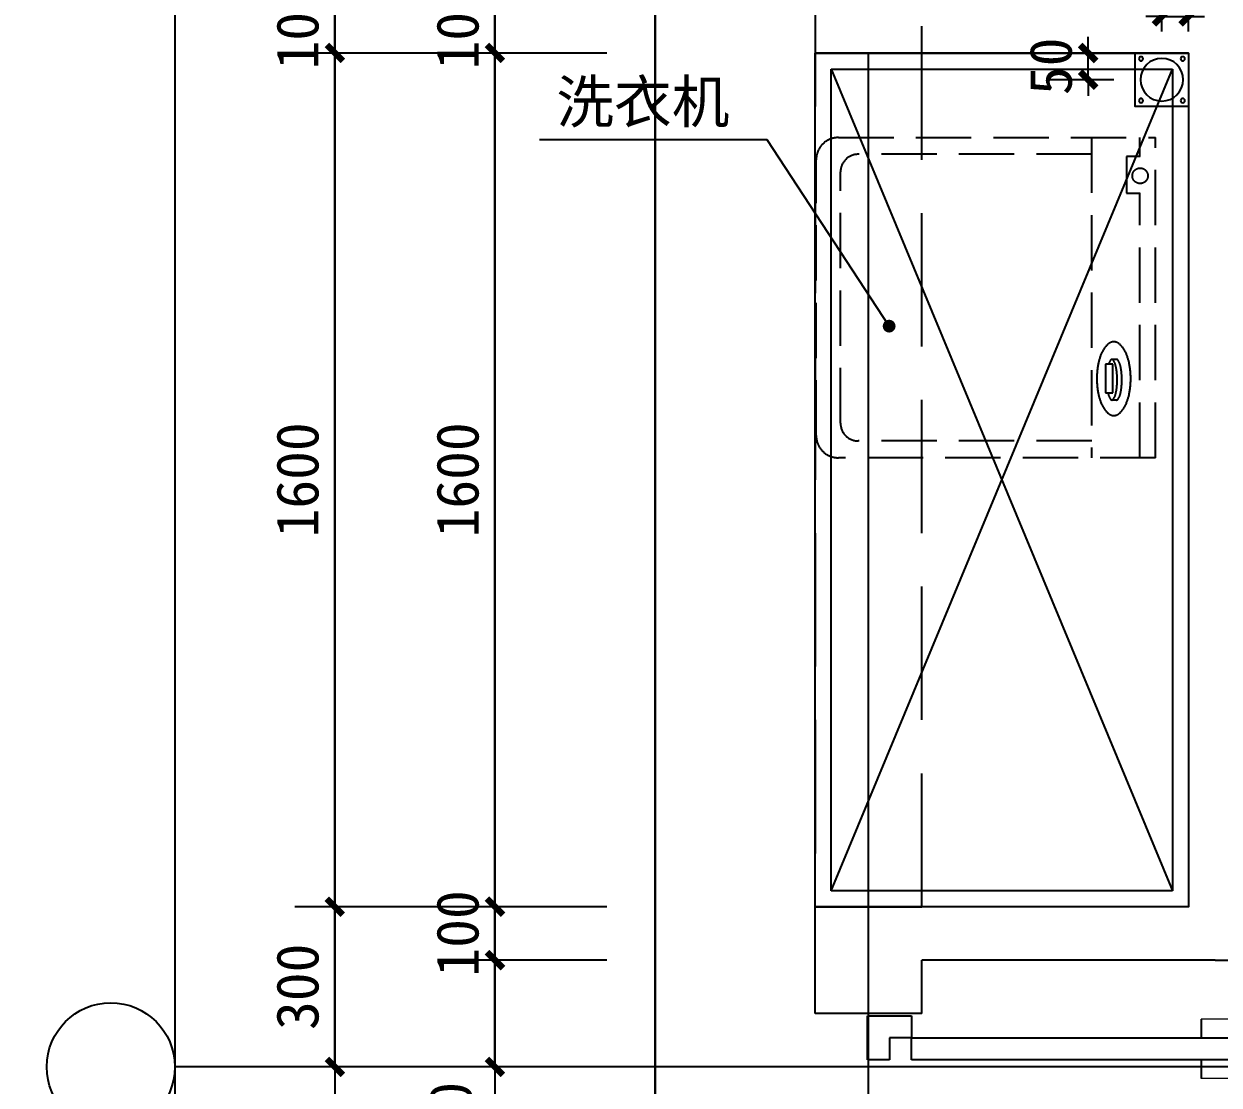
# Model space of a CAD drawing. Header units: millimetres. Extents: x -15 to 66915, y -15 to 18798.
# Drawn here: x 45808 to 48048, y 2688 to 4677 of the extents above; entities that cross this region are included whole.
import ezdxf
from ezdxf.enums import TextEntityAlignment as Align
from ezdxf.xclip import XClip

# ---------------------------------------------------------------- set-up
doc = ezdxf.new("R2010")
doc.units = ezdxf.units.MM
doc.header["$LTSCALE"] = 1000
doc.header["$XCLIPFRAME"] = 2
for name, pattern in [('120-WC-1.8x1.5+2.65x1.6$0$__DASH', [0.35, 0.25, -0.1]), ('120-家具-标$0$DASH', [0.35, 0.25, -0.1]), ('3#-轴线$0$DOTE', [2.42, 2, -0.2, 0.02, -0.2]), ('DASH', [0.35, 0.25, -0.1])]:
    doc.linetypes.add(name, pattern=pattern)
doc.layers.get('Defpoints').update_dxf_attribs({"color": 4, "linetype": 'DASH'})
for name, color, linetype in [('120-WC-1.8x1.5+2.65x1.6$0$A-FLOR-SPCL', 225, 'Continuous'), ('120-墙体$0$120-墙体$0$A-DOOR', 51, 'Continuous'), ('120-墙体$0$120-墙体$0$A-WALL-BLOK', 131, 'Continuous'), ('120-墙体$0$120-墙体$0$A-WALL-CONC', 9, 'Continuous'), ('120-家具-标$0$DS-HIGH CABINET', 30, 'Continuous'), ('120-家具-标$0$DS-HIGH CABINET--02', 35, 'Continuous'), ('3#-轴线$0$A-ANNO-DOTE', 10, '3#-轴线$0$DOTE'), ('3#~5#楼$0$A-ANNO-AXIS', 3, 'Continuous'), ('3#~5#楼$0$A-ANNO-DIMS', 3, 'Continuous'), ('3#~5#楼$0$A-ANNO-IDEN', 3, 'Continuous'), ('3#~5#楼$0$A-ANNO-SYMB', 3, 'Continuous'), ('3#~5#楼$0$A-ANNO-TEXT', 3, 'Continuous'), ('AXIS_TEXT', 7, 'Continuous')]:
    doc.layers.add(name, color=color, linetype=linetype)
doc.styles.add('3#~5#楼$0$_TCH_DIM', font='')
doc.styles.add('3#~5#楼$0$_TCH_DIM_T3', font='')
doc.styles.add('COMPLEX', font='COMPLEX')
doc.styles.get("Standard").update_dxf_attribs({"font": ''})
doc.styles.get('3#~5#楼$0$_TCH_DIM').set_extended_font_data('SimSun')
doc.styles.get('3#~5#楼$0$_TCH_DIM_T3').set_extended_font_data('SimSun')
doc.styles.get('Standard').set_extended_font_data('SimSun')
doc.dimstyles.new('3#~5#楼$0$_TCH_ARCH&&30', dxfattribs={"dimtxt": 79.303797, "dimasz": 30, "dimexe": 75, "dimexo": 90, "dimgap": 30, "dimtad": 1, "dimdec": 0, "dimzin": 0, "dimdsep": 46, "dimtxsty": '3#~5#楼$0$_TCH_DIM_T3', "dimblk": '3#~5#楼$0$_ArchTick', "dimcen": 0.09, "dimclrt": 7, "dimazin": 2, "dimtfac": 1, "dimtdec": 0, "dimtix": 1, "dimtmove": 2, "dimatfit": 3, "dimfxl": 100, "dimtolj": 1, "dimtzin": 0, "dimarcsym": 0})

# ---------------------------------------------------------------- blocks, each defined once
blk = doc.blocks.new('120-WC-1.8x1.5+2.65x1.6$0$REWREWR')
at = {"layer": '120-WC-1.8x1.5+2.65x1.6$0$A-FLOR-SPCL', "linetype": '120-WC-1.8x1.5+2.65x1.6$0$__DASH', "ltscale": 0.5}
for p, q in [((15260162.3, -510296.4), (15260785.1, -510296.4)), ((15260112.3, -511062.7), (15260112.3, -510346.4)), ((15260190.1, -510351.3), (15260757.4, -510351.3)), ((15260835.1, -510346.4), (15260835.1, -511062.7)), ((15260150.1, -510918.5), (15260150.1, -510391.3)), ((15260797.4, -510918.5), (15260797.4, -510391.3)), ((15260835.1, -510918.1), (15260112.3, -510918.1)), ((15260242.6, -510974.7), (15260242.6, -510964.2)), ((15260323.9, -510949.8), (15260259.2, -510949.8)), ((15260259.2, -510949.8), (15260259.2, -510966.4)), ((15260323.9, -510966.4), (15260323.9, -510949.8)), ((15260334.3, -510975.9), (15260334.2, -510964.2)), ((15260259.2, -510966.4), (15260323.9, -510966.4)), ((15260709.4, -510997.1), (15260709.4, -511027.7)), ((15260792.6, -510997.1), (15260709.4, -510997.1)), ((15260792.6, -511027.7), (15260792.6, -510997.1)), ((15260112.3, -511026.9), (15260709.4, -511026.9)), ((15260792.6, -511026.9), (15260835.1, -511026.9)), ((15260112.3, -511062.7), (15260835.1, -511062.7))]:
    blk.add_line(p, q, dxfattribs=at)
blk.add_lwpolyline([(15260374, -510968.3, 0.185158), (15260369.1, -510955.6, 0.102042), (15260349.7, -510941.2, 0.060862), (15260324.6, -510933.2, 0.047173), (15260290.9, -510930, 0.047173), (15260257.1, -510933.2, 0.060862), (15260232.1, -510941.2, 0.102042), (15260212.6, -510955.6, 0.185158), (15260207.7, -510968.3, 0.185158), (15260212.6, -510981, 0.102042), (15260232.1, -510995.4, 0.060862), (15260257.1, -511003.4, 0.047173), (15260290.9, -511006.6, 0.047173), (15260324.6, -511003.4, 0.060862), (15260349.7, -510995.4, 0.102042), (15260369.1, -510981, 0.185158)], format="xyb", close=True, dxfattribs=at)
for points in [[(15260259.2, -510955.1, 0.008736), (15260256, -510955.8, 0.076276), (15260244.5, -510960.8, 0.259034), (15260242.6, -510964.2, 0.259034)], [(15260242.6, -510964.2, 0.259034), (15260244.5, -510967.6, 0.076276), (15260256, -510972.5, 0.036515), (15260269.5, -510975, 0.026615), (15260288.4, -510976, 0.026615), (15260307.2, -510975, 0.036515), (15260320.8, -510972.5, 0.076276), (15260332.3, -510967.6, 0.259034), (15260334.2, -510964.2, 0.259034), (15260332.3, -510960.8, 0.056762), (15260323.9, -510956.7, 0.036515)], [(15260242.6, -510974.7, 0.259034), (15260244.5, -510978.1, 0.076276), (15260256, -510983.1, 0.036515), (15260269.5, -510985.5, 0.026615), (15260288.4, -510986.5, 0.026615), (15260307.2, -510985.5, 0.036515), (15260320.8, -510983.1, 0.076276), (15260332.3, -510978.1, 0.259034), (15260334.2, -510974.7, 0.078462), (15260334, -510973.5, 0.056762)]]:
    blk.add_lwpolyline(points, format="xyb", dxfattribs=at)
blk.add_circle((15260748.8, -511027.7), 17.5, dxfattribs=at)
for centre, radius, start, end in [((15260162.3, -510346.4), 50, 90, 180), ((15260785.1, -510346.4), 50, 0, 90), ((15260190.1, -510391.3), 40, 90, 180), ((15260757.4, -510391.3), 40, 0, 90)]:
    blk.add_arc(centre, radius, start, end, dxfattribs=at)
at = {"layer": '120-WC-1.8x1.5+2.65x1.6$0$A-FLOR-SPCL', "linetype": '120-WC-1.8x1.5+2.65x1.6$0$__DASH', "ltscale": 0.5, "width": 0.8, "flags": 9}
for tag in ['YSIZE', 'XSIZE']:
    blk.add_attdef(tag, (15260490.1, -511062.7), '', height=0.5, rotation=180, dxfattribs=at)
blk = doc.blocks.new('120-WC-1.8x1.5+2.65x1.6$0$A$C446C3F73')
at = {"layer": '120-WC-1.8x1.5+2.65x1.6$0$A-FLOR-SPCL'}
blk.add_lwpolyline([(-50, -50), (50, -50), (50, 50), (-50, 50)], close=True, dxfattribs=at)
for centre, radius in [((-39.1, 39.1), 4), ((0, 0), 40), ((39.1, 39.1), 4), ((-39.1, -39.1), 4), ((39.1, -39.1), 4)]:
    blk.add_circle(centre, radius, dxfattribs=at)
blk = doc.blocks.new('120-WC-1.8x1.5+2.65x1.6')
at = {"layer": '120-WC-1.8x1.5+2.65x1.6$0$A-FLOR-SPCL', "xscale": -1}
blk.add_blockref('120-WC-1.8x1.5+2.65x1.6$0$A$C446C3F73', (-2000, -1950), dxfattribs=at)
at = {"layer": '120-WC-1.8x1.5+2.65x1.6$0$A-FLOR-SPCL', "xscale": 0.830108359133129, "yscale": 0.830108359133129, "zscale": 0.830108359133129, "rotation": 90}
blk.add_blockref('120-WC-1.8x1.5+2.65x1.6$0$REWREWR', (-426249.2, -12670205.3), dxfattribs=at)
blk = doc.blocks.new('120-墙体$0$120-墙体$0$$DorLib2D$00000009')
for p, q in [((0.4129, 0.9053), (0.4129, 0.0807)), ((0.4541, 0.9053), (0.4129, 0.9053)), ((0.4541, 0.0807), (0.4541, 0.9053)), ((0.4129, 0.7822), (0.378, 0.7822)), ((0.489, 0.7822), (0.4541, 0.7822)), ((0.4129, 0.6235), (0.378, 0.6235)), ((0.489, 0.6235), (0.4541, 0.6235)), ((-0.4941, 0.0807), (-0.4529, 0.0807)), ((-0.4941, -0.0018), (-0.4941, 0.0807)), ((-0.4529, 0.0807), (-0.4529, 0.0395)), ((0.4129, 0.0807), (0.4541, 0.0807)), ((0.4953, 0.0807), (0.4541, 0.0807)), ((0.4541, 0.0807), (0.4541, 0.0395)), ((0.4953, -0.0018), (0.4953, 0.0807)), ((-0.4529, 0.0395), (-0.4117, 0.0395)), ((-0.4117, 0.0395), (-0.4117, -0.0018)), ((0.4541, 0.0395), (0.4129, 0.0395)), ((0.4129, 0.0395), (0.4129, -0.0018)), ((-0.4941, -0.0018), (-0.4941, -0.0018)), ((-0.4117, -0.0018), (-0.4941, -0.0018)), ((0.4129, -0.0018), (0.4953, -0.0018)), ((0.4953, -0.0018), (0.4953, -0.0018))]:
    blk.add_line(p, q)
at = {"lineweight": 13}
for p, q in [((0.378, 0.7822), (0.378, 0.6235)), ((0.489, 0.7822), (0.489, 0.6235))]:
    blk.add_line(p, q, dxfattribs=at)
blk.add_arc((0.3716, 0.0817), 0.8246, 87.134, 180.0717, dxfattribs=at)
blk = doc.blocks.new('120-墙体')
at = {"layer": '120-墙体$0$120-墙体$0$A-WALL-BLOK'}
for p, q in [((-2750, -4500), (-2750, -5200)), ((-2050, -5200), (-2750, -5200)), ((-2050, -5200), (-2050, -6800)), ((-2750, -7000), (-2750, -6800)), ((-2050, -6800), (-2750, -6800)), ((-2550, -7000), (-2550, -6900)), ((-2000, -6900), (-2550, -6900)), ((-2000, -6900), (-1850, -6900))]:
    blk.add_line(p, q, dxfattribs=at)
at = {"layer": '120-墙体$0$120-墙体$0$A-WALL-CONC'}
blk.add_line((-2550, -7000), (-2750, -7000), dxfattribs=at)
at = {"layer": 'Defpoints'}
blk.add_lwpolyline([(-2550, -3300), (-2750, -3300), (-2750, -6800), (-2550, -6800)], close=True, dxfattribs=at)
blk.add_blockref('120-WC-1.8x1.5+2.65x1.6', (-100, -3300))
at = {"layer": '120-墙体$0$120-墙体$0$A-DOOR', "xscale": 1000, "yscale": -1000, "zscale": 200, "rotation": 90}
blk.add_blockref('120-墙体$0$120-墙体$0$$DorLib2D$00000009', (-2650, -7500), dxfattribs=at)
blk = doc.blocks.new('3#-轴线')
at = {"layer": '3#-轴线$0$A-ANNO-DOTE'}
for points in [[(24350, -16100), (24350, -3200)], [(-3000, -5100), (45757.3, -5100)], [(-3000, -7100), (45757.3, -7100)]]:
    blk.add_lwpolyline(points, dxfattribs=at)
blk = doc.blocks.new('*U379')
at = {"layer": '120-家具-标$0$DS-HIGH CABINET'}
blk.add_lwpolyline([(1618.4, 675), (1618.4, -925), (2318.4, -925), (2318.4, 675)], close=True, dxfattribs=at)
at = {"layer": '120-家具-标$0$DS-HIGH CABINET--02', "linetype": '120-家具-标$0$DASH', "ltscale": 300}
for p, q in [((2288.4, -895), (1648.4, 645)), ((2288.4, 645), (1648.4, -895))]:
    blk.add_line(p, q, dxfattribs=at)
blk.add_lwpolyline([(1648.4, 645), (1648.4, -895), (2288.4, -895), (2288.4, 645)], close=True, dxfattribs=at)
blk = doc.blocks.new('120-家具-标')
at = {"xscale": -1}
blk.add_blockref('*U379', (-331.6, -5775), dxfattribs=at)
blk = doc.blocks.new('3#~5#楼$0$bghtrb')
at = {"xscale": -1}
blk.add_blockref('120-家具-标', (100, -100), dxfattribs=at)
blk.add_blockref('3#-轴线', (-21700, 0))
blk.add_blockref('120-墙体', (0, 0), dxfattribs=at)
blk = doc.blocks.new('3#~5#楼$0$_ArchTick')
at = {"color": 0, "linetype": 'ByBlock', "const_width": 0.4}
blk.add_lwpolyline([(-0.5, -0.5), (0.5, 0.5)], dxfattribs=at)
blk = doc.blocks.new('*D1113')
at = {"layer": '3#~5#楼$0$A-ANNO-DIMS', "color": 0, "lineweight": -2, "transparency": 16777216}
for p, q in [((46901.1, 2922.2), (46616.1, 2922.2)), ((46691.1, 2722.2), (46691.1, 2922.2)), ((46901.1, 2722.2), (46616.1, 2722.2))]:
    blk.add_line(p, q, dxfattribs=at)
at = {"layer": 'Defpoints', "color": 0, "transparency": 16777216}
for p in [(46691.1, 2922.2), (46991.1, 2922.2), (46991.1, 2722.2)]:
    blk.add_point(p, dxfattribs=at)
at = {"layer": '3#~5#楼$0$A-ANNO-DIMS', "color": 0, "lineweight": -2, "transparency": 16777216, "xscale": 30, "yscale": 30, "zscale": 30}
for p, rotation in [((46691.1, 2922.2), 90), ((46691.1, 2722.2), 270)]:
    blk.add_blockref('3#~5#楼$0$_ArchTick', p, dxfattribs=dict(at, rotation=rotation))
at = {"layer": '3#~5#楼$0$A-ANNO-DIMS', "color": 7, "transparency": 16777216, "insert": (46608.6, 2612.9), "char_height": 79.3, "attachment_point": 5, "rotation": 90, "style": '3#~5#楼$0$_TCH_DIM_T3'}
blk.add_mtext('\\A1;200', dxfattribs=at)
blk = doc.blocks.new('*D1114')
at = {"layer": '3#~5#楼$0$A-ANNO-DIMS', "color": 0, "lineweight": -2, "transparency": 16777216}
for p, q in [((46691.1, 3022.2), (46691.1, 3052.2)), ((46901.1, 3022.2), (46616.1, 3022.2)), ((46691.1, 2922.2), (46691.1, 3022.2)), ((46901.1, 2922.2), (46616.1, 2922.2)), ((46691.1, 2922.2), (46691.1, 2892.2))]:
    blk.add_line(p, q, dxfattribs=at)
at = {"layer": 'Defpoints', "color": 0, "transparency": 16777216}
for p in [(46691.1, 3022.2), (46991.1, 3022.2), (46991.1, 2922.2)]:
    blk.add_point(p, dxfattribs=at)
at = {"layer": '3#~5#楼$0$A-ANNO-DIMS', "color": 0, "lineweight": -2, "transparency": 16777216, "xscale": 30, "yscale": 30, "zscale": 30}
for p, rotation in [((46691.1, 3022.2), 270), ((46691.1, 2922.2), 90)]:
    blk.add_blockref('3#~5#楼$0$_ArchTick', p, dxfattribs=dict(at, rotation=rotation))
at = {"layer": '3#~5#楼$0$A-ANNO-DIMS', "color": 7, "transparency": 16777216, "insert": (46621.4, 2972.2), "char_height": 79.3, "attachment_point": 5, "rotation": 90, "style": '3#~5#楼$0$_TCH_DIM_T3'}
blk.add_mtext('\\A1;100', dxfattribs=at)
blk = doc.blocks.new('*D1115')
at = {"layer": '3#~5#楼$0$A-ANNO-DIMS', "color": 0, "lineweight": -2, "transparency": 16777216}
for p, q in [((46901.1, 4622.2), (46616.1, 4622.2)), ((46691.1, 3022.2), (46691.1, 4622.2)), ((46901.1, 3022.2), (46616.1, 3022.2))]:
    blk.add_line(p, q, dxfattribs=at)
at = {"layer": 'Defpoints', "color": 0, "transparency": 16777216}
for p in [(46691.1, 4622.2), (46991.1, 4622.2), (46991.1, 3022.2)]:
    blk.add_point(p, dxfattribs=at)
at = {"layer": '3#~5#楼$0$A-ANNO-DIMS', "color": 0, "lineweight": -2, "transparency": 16777216, "xscale": 30, "yscale": 30, "zscale": 30}
for p, rotation in [((46691.1, 4622.2), 90), ((46691.1, 3022.2), 270)]:
    blk.add_blockref('3#~5#楼$0$_ArchTick', p, dxfattribs=dict(at, rotation=rotation))
at = {"layer": '3#~5#楼$0$A-ANNO-DIMS', "color": 7, "transparency": 16777216, "insert": (46621.4, 3822.2), "char_height": 79.3, "attachment_point": 5, "rotation": 90, "style": '3#~5#楼$0$_TCH_DIM_T3'}
blk.add_mtext('\\A1;1600', dxfattribs=at)
blk = doc.blocks.new('*D1116')
at = {"layer": '3#~5#楼$0$A-ANNO-DIMS', "color": 0, "lineweight": -2, "transparency": 16777216}
for p, q in [((46691.1, 4722.2), (46691.1, 4752.2)), ((46901.1, 4722.2), (46616.1, 4722.2)), ((46691.1, 4622.2), (46691.1, 4722.2)), ((46901.1, 4622.2), (46616.1, 4622.2)), ((46691.1, 4622.2), (46691.1, 4592.2))]:
    blk.add_line(p, q, dxfattribs=at)
at = {"layer": 'Defpoints', "color": 0, "transparency": 16777216}
for p in [(46691.1, 4722.2), (46991.1, 4722.2), (46991.1, 4622.2)]:
    blk.add_point(p, dxfattribs=at)
at = {"layer": '3#~5#楼$0$A-ANNO-DIMS', "color": 0, "lineweight": -2, "transparency": 16777216, "xscale": 30, "yscale": 30, "zscale": 30}
for p, rotation in [((46691.1, 4722.2), 270), ((46691.1, 4622.2), 90)]:
    blk.add_blockref('3#~5#楼$0$_ArchTick', p, dxfattribs=dict(at, rotation=rotation))
at = {"layer": '3#~5#楼$0$A-ANNO-DIMS', "color": 7, "transparency": 16777216, "insert": (46621.4, 4672.2), "char_height": 79.3, "attachment_point": 5, "rotation": 90, "style": '3#~5#楼$0$_TCH_DIM_T3'}
blk.add_mtext('\\A1;100', dxfattribs=at)
blk = doc.blocks.new('*D1125')
at = {"layer": '3#~5#楼$0$A-ANNO-DIMS', "color": 0, "lineweight": -2, "transparency": 16777216}
for p, q in [((46391.1, 4722.2), (46391.1, 4752.2)), ((46901.1, 4722.2), (46316.1, 4722.2)), ((46391.1, 4622.2), (46391.1, 4722.2)), ((46901.1, 4622.2), (46316.1, 4622.2)), ((46391.1, 4622.2), (46391.1, 4592.2))]:
    blk.add_line(p, q, dxfattribs=at)
at = {"layer": 'Defpoints', "color": 0, "transparency": 16777216}
for p in [(46391.1, 4722.2), (46991.1, 4722.2), (46991.1, 4622.2)]:
    blk.add_point(p, dxfattribs=at)
at = {"layer": '3#~5#楼$0$A-ANNO-DIMS', "color": 0, "lineweight": -2, "transparency": 16777216, "xscale": 30, "yscale": 30, "zscale": 30}
for p, rotation in [((46391.1, 4722.2), 270), ((46391.1, 4622.2), 90)]:
    blk.add_blockref('3#~5#楼$0$_ArchTick', p, dxfattribs=dict(at, rotation=rotation))
at = {"layer": '3#~5#楼$0$A-ANNO-DIMS', "color": 7, "transparency": 16777216, "insert": (46321.4, 4672.2), "char_height": 79.3, "attachment_point": 5, "rotation": 90, "style": '3#~5#楼$0$_TCH_DIM_T3'}
blk.add_mtext('\\A1;100', dxfattribs=at)
blk = doc.blocks.new('*D1126')
at = {"layer": '3#~5#楼$0$A-ANNO-DIMS', "color": 0, "lineweight": -2, "transparency": 16777216}
for p, q in [((46901.1, 4622.2), (46316.1, 4622.2)), ((46391.1, 3022.2), (46391.1, 4622.2)), ((46901.1, 3022.2), (46316.1, 3022.2))]:
    blk.add_line(p, q, dxfattribs=at)
at = {"layer": 'Defpoints', "color": 0, "transparency": 16777216}
for p in [(46391.1, 4622.2), (46991.1, 4622.2), (46991.1, 3022.2)]:
    blk.add_point(p, dxfattribs=at)
at = {"layer": '3#~5#楼$0$A-ANNO-DIMS', "color": 0, "lineweight": -2, "transparency": 16777216, "xscale": 30, "yscale": 30, "zscale": 30}
for p, rotation in [((46391.1, 4622.2), 90), ((46391.1, 3022.2), 270)]:
    blk.add_blockref('3#~5#楼$0$_ArchTick', p, dxfattribs=dict(at, rotation=rotation))
at = {"layer": '3#~5#楼$0$A-ANNO-DIMS', "color": 7, "transparency": 16777216, "insert": (46321.4, 3822.2), "char_height": 79.3, "attachment_point": 5, "rotation": 90, "style": '3#~5#楼$0$_TCH_DIM_T3'}
blk.add_mtext('\\A1;1600', dxfattribs=at)
blk = doc.blocks.new('*D1127')
at = {"layer": '3#~5#楼$0$A-ANNO-DIMS', "color": 0, "lineweight": -2, "transparency": 16777216}
for p, q in [((46901.1, 3022.2), (46316.1, 3022.2)), ((46391.1, 2722.2), (46391.1, 3022.2)), ((46901.1, 2722.2), (46316.1, 2722.2))]:
    blk.add_line(p, q, dxfattribs=at)
at = {"layer": 'Defpoints', "color": 0, "transparency": 16777216}
for p in [(46391.1, 3022.2), (46991.1, 3022.2), (46991.1, 2722.2)]:
    blk.add_point(p, dxfattribs=at)
at = {"layer": '3#~5#楼$0$A-ANNO-DIMS', "color": 0, "lineweight": -2, "transparency": 16777216, "xscale": 30, "yscale": 30, "zscale": 30}
for p, rotation in [((46391.1, 3022.2), 90), ((46391.1, 2722.2), 270)]:
    blk.add_blockref('3#~5#楼$0$_ArchTick', p, dxfattribs=dict(at, rotation=rotation))
at = {"layer": '3#~5#楼$0$A-ANNO-DIMS', "color": 7, "transparency": 16777216, "insert": (46321.4, 2872.2), "char_height": 79.3, "attachment_point": 5, "rotation": 90, "style": '3#~5#楼$0$_TCH_DIM_T3'}
blk.add_mtext('\\A1;300', dxfattribs=at)
blk = doc.blocks.new('_AXISO')
blk.add_circle((0, 0), 0.5)
at = {"layer": 'AXIS_TEXT', "style": 'COMPLEX', "width": 1.041667}
blk.add_attdef('A', text='', height=0.56, dxfattribs=at).set_placement((-0.25, -0.28), (0.25, -0.28), align=Align.FIT)
blk = doc.blocks.new('*D1220')
at = {"layer": '3#~5#楼$0$A-ANNO-DIMS', "color": 0, "lineweight": -2, "transparency": 16777216}
for p, q in [((47941.1, 4662.2), (47941.1, 4765.9)), ((47991.1, 4662.2), (47991.1, 4765.9)), ((47941.1, 4690.9), (47911.1, 4690.9)), ((47941.1, 4690.9), (47991.1, 4690.9)), ((47991.1, 4690.9), (48021.1, 4690.9))]:
    blk.add_line(p, q, dxfattribs=at)
at = {"layer": 'Defpoints', "color": 0, "transparency": 16777216}
for p in [(47991.1, 4690.9), (47941.1, 4572.2), (47991.1, 4572.2)]:
    blk.add_point(p, dxfattribs=at)
at = {"layer": '3#~5#楼$0$A-ANNO-DIMS', "color": 0, "lineweight": -2, "transparency": 16777216, "xscale": 30, "yscale": 30, "zscale": 30}
blk.add_blockref('3#~5#楼$0$_ArchTick', (47941.1, 4690.9), dxfattribs=at)
at = {"layer": '3#~5#楼$0$A-ANNO-DIMS', "color": 0, "lineweight": -2, "transparency": 16777216, "xscale": 30, "yscale": 30, "zscale": 30, "rotation": 180}
blk.add_blockref('3#~5#楼$0$_ArchTick', (47991.1, 4690.9), dxfattribs=at)
at = {"layer": '3#~5#楼$0$A-ANNO-DIMS', "color": 7, "transparency": 16777216, "insert": (47966.1, 4760.5), "char_height": 79.3, "attachment_point": 5, "style": '3#~5#楼$0$_TCH_DIM_T3'}
blk.add_mtext('\\A1;50', dxfattribs=at)
blk = doc.blocks.new('*D1221')
at = {"layer": '3#~5#楼$0$A-ANNO-DIMS', "color": 0, "lineweight": -2, "transparency": 16777216}
for p, q in [((47803, 4622.2), (47803, 4652.2)), ((47851.1, 4622.2), (47728, 4622.2)), ((47803, 4572.2), (47803, 4622.2)), ((47851.1, 4572.2), (47728, 4572.2)), ((47803, 4572.2), (47803, 4542.2))]:
    blk.add_line(p, q, dxfattribs=at)
at = {"layer": 'Defpoints', "color": 0, "transparency": 16777216}
for p in [(47803, 4622.2), (47941.1, 4622.2), (47941.1, 4572.2)]:
    blk.add_point(p, dxfattribs=at)
at = {"layer": '3#~5#楼$0$A-ANNO-DIMS', "color": 0, "lineweight": -2, "transparency": 16777216, "xscale": 30, "yscale": 30, "zscale": 30}
for p, rotation in [((47803, 4622.2), 270), ((47803, 4572.2), 90)]:
    blk.add_blockref('3#~5#楼$0$_ArchTick', p, dxfattribs=dict(at, rotation=rotation))
at = {"layer": '3#~5#楼$0$A-ANNO-DIMS', "color": 7, "transparency": 16777216, "insert": (47733.3, 4597.2), "char_height": 79.3, "attachment_point": 5, "rotation": 90, "style": '3#~5#楼$0$_TCH_DIM_T3'}
blk.add_mtext('\\A1;50', dxfattribs=at)
blk = doc.blocks.new('3#~5#楼')
ref = blk.add_blockref('3#~5#楼$0$bghtrb', (50041.1, 9822.2), dxfattribs=dict(xscale=-1))
XClip(ref).set_block_clipping_path([(-1200, -7200), (3050, -2800)])
ref = blk.add_blockref('3#~5#楼$0$bghtrb', (60530.3, 9622.2), dxfattribs=dict(xscale=-1))
XClip(ref).set_block_clipping_path([(16250, -7000), (20600, -2800)])
at = {"layer": '3#~5#楼$0$A-ANNO-AXIS', "xscale": 240, "yscale": 240, "zscale": 240}
blk.add_blockref('_AXISO', (45971.1, 2722.2), dxfattribs=at)
at = {"layer": '3#~5#楼$0$A-ANNO-AXIS'}
blk.add_line((46991.1, 2722.2), (46091.1, 2722.2), dxfattribs=at)
at = {"layer": '3#~5#楼$0$A-ANNO-IDEN'}
for p, q in [((47201.4, 4459.7), (46774.7, 4459.7)), ((47430, 4110.3), (47201.4, 4459.7))]:
    blk.add_line(p, q, dxfattribs=at)
at = {"layer": '3#~5#楼$0$A-ANNO-IDEN', "const_width": 12}
blk.add_lwpolyline([(47433.2, 4105.3, 1), (47426.7, 4115.3, 1)], format="xyb", close=True, dxfattribs=at)
at = {"layer": '3#~5#楼$0$A-ANNO-SYMB'}
blk.add_lwpolyline([(46991.1, 7202.2), (46991.1, 4856), (47054.1, 4833), (46928.1, 4810.8), (46991.1, 4788.5), (46991.1, 2442.2)], dxfattribs=at)
at = {"layer": 'Defpoints', "ltscale": 500}
for points in [[(46091.1, 1722.2), (52141.1, 1722.2), (52141.1, 7922.2), (46091.1, 7922.2)], [(46391.1, 2022.2), (51841.1, 2022.2), (51841.1, 7622.2), (46391.1, 7622.2)], [(46691.1, 2322.2), (51541.1, 2322.2), (51541.1, 7322.2), (46691.1, 7322.2)], [(46991.1, 2622.2), (51241.1, 2622.2), (51241.1, 7022.2), (46991.1, 7022.2)]]:
    blk.add_lwpolyline(points, close=True, dxfattribs=at)
at = {"layer": '3#~5#楼$0$A-ANNO-TEXT', "color": 7, "style": '3#~5#楼$0$_TCH_DIM'}
blk.add_text('洗衣机', height=79.3, dxfattribs=at).set_placement((46806.2, 4491.2))
at = {"layer": '3#~5#楼$0$A-ANNO-DIMS'}
for p1, p2, distance, picture, middle in [((47941.1, 4572.2), (47991.1, 4572.2), 118.6, '*D1220', (47966.1, 4760.5)), ((46991.1, 4622.2), (46991.1, 4722.2), 600, '*D1125', (46321.4, 4672.2)), ((46991.1, 4622.2), (46991.1, 4722.2), 300, '*D1116', (46621.4, 4672.2)), ((46991.1, 3022.2), (46991.1, 4622.2), 600, '*D1126', (46321.4, 3822.2)), ((46991.1, 3022.2), (46991.1, 4622.2), 300, '*D1115', (46621.4, 3822.2)), ((47941.1, 4572.2), (47941.1, 4622.2), 138.1, '*D1221', (47733.3, 4597.2)), ((46991.1, 2922.2), (46991.1, 3022.2), 300, '*D1114', (46621.4, 2972.2)), ((46991.1, 2722.2), (46991.1, 3022.2), 600, '*D1127', (46321.4, 2872.2))]:
    dim = blk.add_aligned_dim(p1=p1, p2=p2, distance=distance, dimstyle='3#~5#楼$0$_TCH_ARCH&&30', dxfattribs=at)
    dim.commit()
    dim.dimension.update_dxf_attribs({"geometry": picture, "text_midpoint": middle})
dim = blk.add_linear_dim(base=(46691.1, 2922.2), p1=(46991.1, 2722.2), p2=(46991.1, 2922.2), angle=90, dimstyle='3#~5#楼$0$_TCH_ARCH&&30', dxfattribs=at)
dim.commit()
dim.dimension.update_dxf_attribs({"geometry": '*D1113', "text_midpoint": (46608.6, 2612.9), "dimtype": 161})

msp = doc.modelspace()

# ---------------------------------------------------------------- block references
msp.add_blockref('3#~5#楼', (0, 0))

doc.saveas('drawing.dxf')
